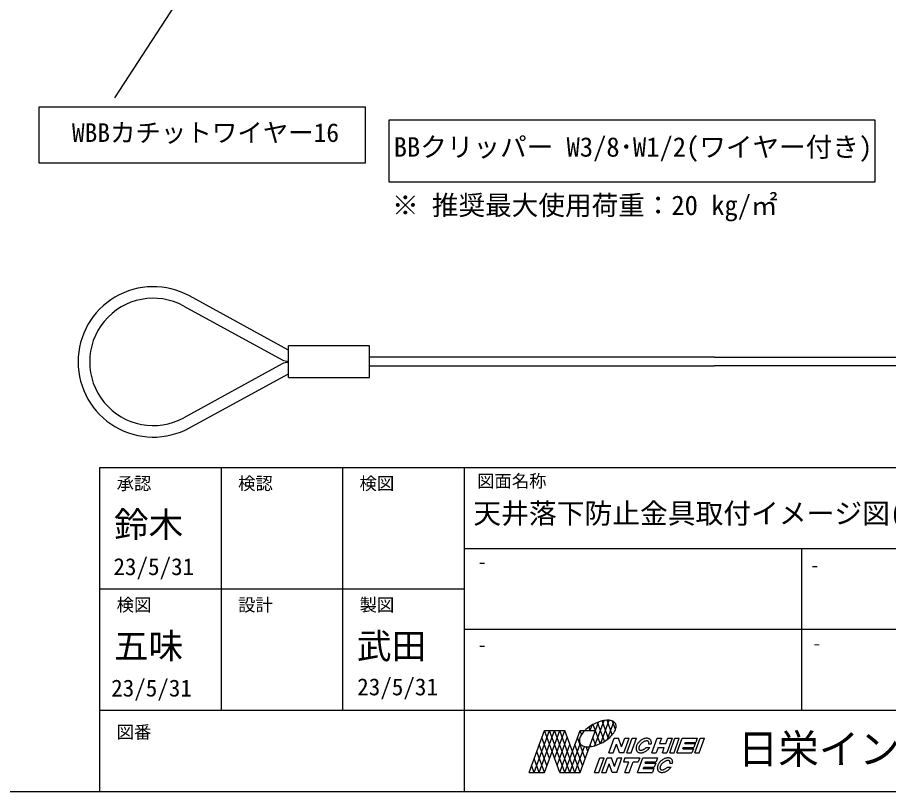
# Model space of a CAD drawing. Units: millimetres on the paper. Extents: x -141 to 141, y -98 to 97.
# Drawn here: x 23.9 to 99.2, y -97.8 to -30.9 of the extents above; entities that cross this region are included whole.
import ezdxf
from ezdxf.enums import TextEntityAlignment as Align

# ---------------------------------------------------------------- set-up
doc = ezdxf.new("R2010")
doc.units = ezdxf.units.MM
doc.layers.add('0-0_文字･図枠･寸法', color=7, linetype='Continuous')
doc.layers.add('0-1_0', color=7, linetype='Continuous')
doc.styles.add('ＭＳ ゴシック', font='')
doc.styles.get('ＭＳ ゴシック').set_extended_font_data('MS Gothic')

msp = doc.modelspace()

# ---------------------------------------------------------------- linework, layer by layer
at = {"layer": '0-0_文字･図枠･寸法'}
for p, q in [((43.627, -20.38), (32.311, -37.838)), ((41.517, -69.813), (41.517, -90.813)), ((52.017, -69.813), (52.017, -90.813)), ((62.517, -69.813), (62.517, -97.813)), ((141.017, -76.813), (62.517, -76.813)), ((91.717, -90.813), (91.717, -76.813)), ((62.517, -80.313), (31.017, -80.313)), ((141.017, -83.813), (62.517, -83.813)), ((141.017, -90.813), (31.017, -90.813)), ((72.55, -96.159), (74.137, -91.8)), ((73.836, -93.84), (74.625, -91.67)), ((74.058, -91.829), (73.92, -91.887)), ((74.197, -91.778), (74.058, -91.829)), ((74.658, -93.466), (74.062, -91.828)), ((74.334, -91.735), (74.197, -91.778)), ((74.47, -91.7), (74.334, -91.735)), ((74.35, -93.639), (75.074, -91.651)), ((75.008, -93.214), (74.458, -91.703)), ((74.603, -91.673), (74.47, -91.7)), ((74.731, -91.655), (74.603, -91.673)), ((74.855, -91.645), (74.731, -91.655)), ((74.973, -91.644), (74.855, -91.645)), ((75.333, -92.894), (74.878, -91.644)), ((74.922, -93.28), (75.466, -91.784)), ((75.084, -91.652), (74.973, -91.644)), ((75.187, -91.668), (75.084, -91.652)), ((75.282, -91.693), (75.187, -91.668)), ((75.367, -91.726), (75.282, -91.693)), ((75.611, -92.445), (75.346, -91.717)), ((75.443, -91.768), (75.367, -91.726)), ((75.508, -91.817), (75.443, -91.768)), ((75.563, -91.873), (75.508, -91.817)), ((68.137, -96.159), (69.461, -92.522)), ((68.579, -96.159), (69.902, -92.522)), ((69.02, -96.159), (70.344, -92.522)), ((70.785, -96.159), (69.461, -92.522)), ((69.461, -96.159), (70.785, -92.522)), ((69.461, -92.522), (71.226, -92.522)), ((71.226, -96.159), (69.902, -92.522)), ((70.344, -94.947), (71.226, -92.522)), ((71.668, -96.159), (70.344, -92.522)), ((72.109, -96.159), (70.785, -92.522)), ((71.226, -96.159), (72.55, -92.522)), ((72.55, -96.159), (71.226, -92.522)), ((72.677, -92.871), (72.55, -92.522)), ((72.55, -92.522), (73.874, -92.522)), ((72.939, -92.554), (72.847, -92.653)), ((73.041, -92.457), (72.939, -92.554)), ((72.991, -92.522), (72.986, -92.509)), ((72.991, -92.522), (73.001, -92.494)), ((73.15, -92.362), (73.041, -92.457)), ((73.266, -92.271), (73.15, -92.362)), ((73.388, -92.184), (73.266, -92.271)), ((73.433, -92.522), (73.326, -92.229)), ((73.516, -92.101), (73.388, -92.184)), ((73.433, -92.522), (73.605, -92.049)), ((73.647, -92.024), (73.516, -92.101)), ((73.782, -91.953), (73.647, -92.024)), ((74.29, -93.667), (73.685, -92.004)), ((73.92, -91.887), (73.782, -91.953)), ((75.523, -92.63), (75.575, -92.531)), ((75.606, -91.937), (75.563, -91.873)), ((75.575, -92.531), (75.615, -92.435)), ((75.638, -92.007), (75.606, -91.937)), ((75.615, -92.435), (75.643, -92.341)), ((75.657, -92.083), (75.638, -92.007)), ((75.643, -92.341), (75.66, -92.251)), ((75.665, -92.165), (75.657, -92.083)), ((75.66, -92.251), (75.665, -92.165)), ((69.902, -94.947), (69.241, -93.128)), ((70.564, -95.553), (71.447, -93.128)), ((72.991, -94.947), (72.329, -93.128)), ((72.491, -93.331), (72.486, -93.417)), ((72.507, -93.241), (72.491, -93.331)), ((72.536, -93.147), (72.507, -93.241)), ((72.576, -93.051), (72.536, -93.147)), ((72.628, -92.952), (72.576, -93.051)), ((72.69, -92.853), (72.628, -92.952)), ((72.764, -92.752), (72.69, -92.853)), ((72.847, -92.653), (72.764, -92.752)), ((73.905, -93.819), (73.653, -93.128)), ((74.763, -93.398), (74.885, -93.311)), ((74.885, -93.311), (75.001, -93.22)), ((75.001, -93.22), (75.11, -93.125)), ((75.04, -94.462), (75.497, -93.207)), ((75.11, -93.125), (75.211, -93.028)), ((75.211, -93.028), (75.304, -92.93)), ((75.304, -92.93), (75.387, -92.83)), ((75.387, -92.83), (75.46, -92.73)), ((75.46, -92.73), (75.523, -92.63)), ((75.497, -93.207), (75.873, -93.207)), ((76.142, -93.945), (75.873, -93.207)), ((76.142, -93.945), (76.411, -93.207)), ((76.33, -94.462), (76.787, -93.207)), ((76.411, -93.207), (76.787, -93.207)), ((76.581, -94.462), (77.038, -93.207)), ((76.958, -94.462), (77.415, -93.207)), ((77.038, -93.207), (77.415, -93.207)), ((77.862, -93.346), (77.812, -93.38)), ((77.914, -93.316), (77.862, -93.346)), ((77.966, -93.289), (77.914, -93.316)), ((78.019, -93.265), (77.966, -93.289)), ((78.072, -93.245), (78.019, -93.265)), ((78.125, -93.229), (78.072, -93.245)), ((78.178, -93.216), (78.125, -93.229)), ((78.229, -93.208), (78.178, -93.216)), ((78.28, -93.203), (78.229, -93.208)), ((78.329, -93.203), (78.28, -93.203)), ((78.376, -93.206), (78.329, -93.203)), ((78.421, -93.214), (78.376, -93.206)), ((78.464, -93.226), (78.421, -93.214)), ((78.504, -93.241), (78.464, -93.226)), ((78.542, -93.261), (78.504, -93.241)), ((78.576, -93.284), (78.542, -93.261)), ((78.607, -93.31), (78.576, -93.284)), ((78.634, -93.34), (78.607, -93.31)), ((78.657, -93.373), (78.634, -93.34)), ((78.751, -94.462), (79.208, -93.207)), ((79.208, -93.207), (79.585, -93.207)), ((79.585, -93.207), (79.42, -93.659)), ((79.957, -93.659), (80.122, -93.207)), ((80.499, -93.207), (80.042, -94.462)), ((80.122, -93.207), (80.499, -93.207)), ((80.293, -94.462), (80.75, -93.207)), ((80.669, -94.462), (81.126, -93.207)), ((80.75, -93.207), (81.126, -93.207)), ((80.921, -94.462), (81.378, -93.207)), ((81.378, -93.207), (82.668, -93.207)), ((82.462, -94.462), (82.919, -93.207)), ((82.668, -93.207), (82.54, -93.558)), ((82.839, -94.462), (83.296, -93.207)), ((82.919, -93.207), (83.296, -93.207)), ((69.682, -95.553), (69.02, -93.735)), ((70.785, -96.159), (71.668, -93.735)), ((71.668, -96.159), (72.569, -93.683)), ((72.771, -95.553), (72.109, -93.735)), ((72.109, -96.159), (72.929, -93.906)), ((72.486, -93.417), (72.494, -93.499)), ((72.494, -93.499), (72.513, -93.575)), ((72.513, -93.575), (72.545, -93.645)), ((72.545, -93.645), (72.588, -93.709)), ((72.588, -93.709), (72.642, -93.765)), ((72.642, -93.765), (72.708, -93.814)), ((72.708, -93.814), (72.783, -93.856)), ((72.783, -93.856), (72.869, -93.889)), ((72.869, -93.889), (72.964, -93.914)), ((72.964, -93.914), (73.067, -93.931)), ((73.212, -94.341), (73.062, -93.93)), ((73.067, -93.931), (73.178, -93.938)), ((73.178, -93.938), (73.296, -93.937)), ((73.296, -93.937), (73.419, -93.928)), ((73.419, -93.928), (73.548, -93.909)), ((73.499, -93.916), (73.433, -93.735)), ((73.548, -93.909), (73.681, -93.882)), ((73.681, -93.882), (73.816, -93.847)), ((73.816, -93.847), (73.954, -93.804)), ((73.954, -93.804), (74.093, -93.753)), ((74.093, -93.753), (74.231, -93.695)), ((74.231, -93.695), (74.368, -93.63)), ((74.368, -93.63), (74.503, -93.558)), ((74.503, -93.558), (74.635, -93.481)), ((74.635, -93.481), (74.763, -93.398)), ((75.416, -94.462), (75.685, -93.724)), ((75.954, -94.462), (75.685, -93.724)), ((77.39, -94.032), (77.388, -94.079)), ((77.388, -94.079), (77.39, -94.124)), ((77.396, -93.983), (77.39, -94.032)), ((77.407, -93.933), (77.396, -93.983)), ((77.422, -93.883), (77.407, -93.933)), ((77.44, -93.833), (77.422, -93.883)), ((77.463, -93.782), (77.44, -93.833)), ((77.49, -93.732), (77.463, -93.782)), ((77.52, -93.683), (77.49, -93.732)), ((77.553, -93.634), (77.52, -93.683)), ((77.59, -93.587), (77.553, -93.634)), ((77.629, -93.541), (77.59, -93.587)), ((77.618, -94.05), (77.617, -94.065)), ((77.672, -93.498), (77.629, -93.541)), ((77.716, -93.456), (77.672, -93.498)), ((77.763, -93.417), (77.716, -93.456)), ((77.812, -93.38), (77.763, -93.417)), ((78.233, -94.04), (78.272, -94.003)), ((78.272, -94.003), (78.282, -93.993)), ((78.282, -93.993), (78.576, -93.993)), ((78.465, -94.134), (78.505, -94.088)), ((78.474, -93.673), (78.48, -93.646)), ((78.474, -93.673), (78.707, -93.673)), ((78.505, -94.088), (78.542, -94.041)), ((78.542, -94.041), (78.576, -93.993)), ((78.677, -93.409), (78.657, -93.373)), ((78.692, -93.448), (78.677, -93.409)), ((78.704, -93.489), (78.692, -93.448)), ((78.711, -93.532), (78.704, -93.489)), ((78.707, -93.673), (78.713, -93.625)), ((78.714, -93.578), (78.711, -93.532)), ((78.713, -93.625), (78.714, -93.578)), ((79.292, -94.01), (79.128, -94.462)), ((79.292, -94.01), (79.829, -94.01)), ((79.42, -93.659), (79.957, -93.659)), ((79.665, -94.462), (79.829, -94.01)), ((81.425, -94.111), (81.462, -94.01)), ((81.462, -94.01), (82.376, -94.01)), ((81.59, -93.659), (81.626, -93.558)), ((81.59, -93.659), (82.504, -93.659)), ((81.626, -93.558), (82.54, -93.558)), ((82.504, -93.659), (82.376, -94.01)), ((69.461, -96.159), (68.799, -94.341)), ((75.04, -94.462), (75.416, -94.462)), ((76.33, -94.462), (75.954, -94.462)), ((76.581, -94.462), (76.958, -94.462)), ((77.39, -94.124), (77.397, -94.168)), ((77.397, -94.168), (77.407, -94.21)), ((77.407, -94.21), (77.422, -94.249)), ((77.422, -94.249), (77.441, -94.286)), ((77.441, -94.286), (77.463, -94.319)), ((77.463, -94.319), (77.49, -94.35)), ((77.49, -94.35), (77.52, -94.377)), ((77.52, -94.377), (77.553, -94.401)), ((77.553, -94.401), (77.59, -94.421)), ((77.59, -94.421), (77.629, -94.437)), ((77.629, -94.437), (77.672, -94.45)), ((77.672, -94.45), (77.717, -94.458)), ((77.717, -94.458), (77.763, -94.463)), ((77.763, -94.463), (77.812, -94.463)), ((77.812, -94.463), (77.862, -94.459)), ((77.862, -94.459), (77.914, -94.452)), ((77.914, -94.452), (77.966, -94.44)), ((77.966, -94.44), (78.019, -94.425)), ((78.019, -94.425), (78.072, -94.405)), ((78.072, -94.405), (78.125, -94.382)), ((78.125, -94.382), (78.178, -94.356)), ((78.178, -94.356), (78.23, -94.326)), ((78.23, -94.326), (78.28, -94.293)), ((78.28, -94.293), (78.329, -94.257)), ((78.329, -94.257), (78.376, -94.218)), ((78.376, -94.218), (78.422, -94.177)), ((78.422, -94.177), (78.465, -94.134)), ((78.751, -94.462), (79.128, -94.462)), ((79.665, -94.462), (80.042, -94.462)), ((80.293, -94.462), (80.669, -94.462)), ((80.921, -94.462), (82.211, -94.462)), ((82.462, -94.462), (82.839, -94.462)), ((68.579, -96.159), (68.358, -95.553)), ((69.02, -96.159), (68.579, -94.947)), ((73.794, -96.159), (74.251, -94.904)), ((74.251, -94.904), (74.628, -94.904)), ((74.422, -96.159), (74.879, -94.904)), ((74.799, -96.159), (75.067, -95.421)), ((74.879, -94.904), (75.256, -94.904)), ((75.336, -96.159), (75.067, -95.421)), ((75.524, -95.642), (75.256, -94.904)), ((75.524, -95.642), (75.793, -94.904)), ((75.713, -96.159), (76.17, -94.904)), ((75.793, -94.904), (76.17, -94.904)), ((76.421, -94.904), (76.293, -95.255)), ((76.293, -95.255), (76.75, -95.255)), ((76.421, -96.159), (76.75, -95.255)), ((77.506, -96.159), (77.963, -94.904)), ((77.963, -94.904), (79.253, -94.904)), ((78.175, -95.356), (78.211, -95.255)), ((78.175, -95.356), (79.089, -95.356)), ((78.211, -95.255), (79.125, -95.255)), ((79.089, -95.356), (78.961, -95.707)), ((79.253, -94.904), (79.125, -95.255)), ((79.26, -95.58), (79.245, -95.63)), ((79.279, -95.53), (79.26, -95.58)), ((79.301, -95.479), (79.279, -95.53)), ((79.328, -95.429), (79.301, -95.479)), ((79.358, -95.38), (79.328, -95.429)), ((79.391, -95.331), (79.358, -95.38)), ((79.428, -95.284), (79.391, -95.331)), ((79.467, -95.238), (79.428, -95.284)), ((79.51, -95.194), (79.467, -95.238)), ((79.554, -95.153), (79.51, -95.194)), ((79.601, -95.113), (79.554, -95.153)), ((79.65, -95.077), (79.601, -95.113)), ((79.7, -95.043), (79.65, -95.077)), ((79.752, -95.013), (79.7, -95.043)), ((79.804, -94.986), (79.752, -95.013)), ((79.857, -94.962), (79.804, -94.986)), ((79.91, -94.942), (79.857, -94.962)), ((79.963, -94.925), (79.91, -94.942)), ((80.016, -94.913), (79.963, -94.925)), ((80.067, -94.905), (80.016, -94.913)), ((80.118, -94.9), (80.067, -94.905)), ((80.167, -94.9), (80.118, -94.9)), ((80.214, -94.903), (80.167, -94.9)), ((80.26, -94.911), (80.214, -94.903)), ((80.302, -94.923), (80.26, -94.911)), ((80.343, -94.938), (80.302, -94.923)), ((80.312, -95.37), (80.318, -95.343)), ((80.312, -95.37), (80.546, -95.37)), ((80.38, -94.957), (80.343, -94.938)), ((80.414, -94.98), (80.38, -94.957)), ((80.445, -95.007), (80.414, -94.98)), ((80.472, -95.037), (80.445, -95.007)), ((80.495, -95.07), (80.472, -95.037)), ((80.515, -95.106), (80.495, -95.07)), ((80.531, -95.145), (80.515, -95.106)), ((80.542, -95.186), (80.531, -95.145)), ((80.549, -95.229), (80.542, -95.186)), ((80.546, -95.37), (80.551, -95.321)), ((80.552, -95.274), (80.549, -95.229)), ((80.551, -95.321), (80.552, -95.274)), ((68.137, -96.159), (69.461, -96.159)), ((70.785, -96.159), (72.55, -96.159)), ((74.422, -96.159), (74.799, -96.159)), ((75.713, -96.159), (75.336, -96.159)), ((76.421, -96.159), (76.797, -96.159)), ((77.506, -96.159), (78.796, -96.159)), ((79.228, -95.728), (79.226, -95.776)), ((79.226, -95.776), (79.228, -95.821)), ((79.235, -95.68), (79.228, -95.728)), ((79.228, -95.821), (79.235, -95.865)), ((79.245, -95.63), (79.235, -95.68)), ((79.235, -95.865), (79.245, -95.907)), ((79.245, -95.907), (79.26, -95.946)), ((79.26, -95.946), (79.279, -95.983)), ((79.279, -95.983), (79.301, -96.016)), ((79.301, -96.016), (79.328, -96.047)), ((79.328, -96.047), (79.358, -96.074)), ((79.358, -96.074), (79.391, -96.098)), ((79.391, -96.098), (79.428, -96.118)), ((79.428, -96.118), (79.468, -96.134)), ((79.468, -96.134), (79.51, -96.147)), ((79.51, -96.147), (79.555, -96.155)), ((79.555, -96.155), (79.602, -96.159)), ((79.602, -96.159), (79.65, -96.16)), ((79.65, -96.16), (79.701, -96.156)), ((79.701, -96.156), (79.752, -96.149)), ((79.752, -96.149), (79.805, -96.137)), ((79.805, -96.137), (79.857, -96.121)), ((79.857, -96.121), (79.911, -96.102)), ((79.911, -96.102), (79.964, -96.079)), ((79.964, -96.079), (80.016, -96.053)), ((80.016, -96.053), (80.068, -96.023)), ((80.068, -96.023), (80.118, -95.99)), ((80.11, -95.7), (80.12, -95.69)), ((80.118, -95.99), (80.167, -95.954)), ((80.12, -95.69), (80.414, -95.69)), ((80.167, -95.954), (80.215, -95.915)), ((80.215, -95.915), (80.26, -95.874)), ((80.26, -95.874), (80.303, -95.83)), ((80.303, -95.83), (80.343, -95.785)), ((80.343, -95.785), (80.38, -95.738)), ((80.38, -95.738), (80.414, -95.69)), ((-140.983, -97.813), (141.017, -97.813))]:
    msp.add_line(p, q, dxfattribs=at)
for points in [[(25.778, -38.635), (25.778, -43.461), (53.993, -43.461), (53.993, -38.635)], [(56.024, -39.778), (56.024, -45.097), (98.043, -45.097), (98.043, -39.778)]]:
    msp.add_lwpolyline(points, close=True, dxfattribs=at)
for points in [[(141.017, -69.813), (31.017, -69.813), (31.017, -97.813)], [(77.617, -94.065), (77.617, -94.079), (77.617, -94.093), (77.618, -94.105), (77.62, -94.117), (77.622, -94.128), (77.624, -94.137), (77.627, -94.146), (77.63, -94.154), (77.633, -94.162), (77.637, -94.169), (77.641, -94.175), (77.645, -94.18), (77.649, -94.186), (77.654, -94.191), (77.659, -94.196), (77.665, -94.2), (77.671, -94.205), (77.678, -94.209), (77.686, -94.213), (77.694, -94.217), (77.704, -94.221), (77.714, -94.224), (77.725, -94.227), (77.738, -94.23), (77.751, -94.232), (77.765, -94.234), (77.78, -94.234), (77.796, -94.235), (77.813, -94.234), (77.831, -94.233), (77.85, -94.231), (77.869, -94.227), (77.887, -94.224), (77.93, -94.213), (77.973, -94.198), (78.017, -94.18), (78.061, -94.159), (78.105, -94.134), (78.149, -94.105)], [(78.453, -93.48), (78.448, -93.475), (78.443, -93.47), (78.437, -93.465), (78.431, -93.461), (78.424, -93.457), (78.416, -93.453), (78.408, -93.449), (78.399, -93.445), (78.388, -93.442), (78.377, -93.438), (78.365, -93.436), (78.351, -93.434), (78.337, -93.432), (78.322, -93.431), (78.306, -93.431), (78.289, -93.432), (78.271, -93.433), (78.255, -93.435), (78.213, -93.442), (78.172, -93.453), (78.129, -93.467), (78.085, -93.485), (78.041, -93.507), (77.997, -93.532), (77.953, -93.561), (77.91, -93.592), (77.869, -93.626), (77.83, -93.662), (77.794, -93.701), (77.76, -93.74), (77.729, -93.781), (77.702, -93.822), (77.678, -93.864), (77.659, -93.904), (77.643, -93.944), (77.631, -93.981), (77.622, -94.019), (77.62, -94.034), (77.618, -94.05)], [(78.149, -94.105), (78.192, -94.074), (78.233, -94.04)], [(78.48, -93.646), (78.482, -93.632), (78.484, -93.616), (78.485, -93.601), (78.485, -93.586), (78.485, -93.573), (78.484, -93.56), (78.483, -93.549), (78.48, -93.538), (78.478, -93.528), (78.475, -93.519), (78.472, -93.511), (78.469, -93.504), (78.465, -93.497), (78.461, -93.491), (78.457, -93.485), (78.453, -93.48)], [(81.425, -94.111), (82.339, -94.111), (82.211, -94.462)], [(73.794, -96.159), (74.171, -96.159), (74.628, -94.904)], [(76.421, -94.904), (77.711, -94.904), (77.583, -95.255)], [(76.797, -96.159), (77.126, -95.255), (77.583, -95.255)], [(80.291, -95.177), (80.286, -95.172), (80.281, -95.167), (80.275, -95.162), (80.269, -95.158), (80.262, -95.154), (80.255, -95.149), (80.246, -95.145), (80.237, -95.142), (80.226, -95.138), (80.215, -95.135), (80.203, -95.133), (80.189, -95.131), (80.175, -95.129), (80.16, -95.128), (80.144, -95.128), (80.127, -95.129), (80.109, -95.13), (80.093, -95.132), (80.052, -95.139), (80.01, -95.15), (79.968, -95.164), (79.924, -95.182), (79.879, -95.204), (79.835, -95.229), (79.791, -95.257), (79.748, -95.289), (79.707, -95.323), (79.668, -95.359), (79.632, -95.397), (79.598, -95.437), (79.567, -95.478), (79.54, -95.519), (79.517, -95.56), (79.497, -95.601), (79.481, -95.641), (79.469, -95.678), (79.46, -95.716), (79.458, -95.731), (79.456, -95.747)], [(80.318, -95.343), (80.32, -95.329), (80.322, -95.313), (80.323, -95.298), (80.324, -95.283), (80.323, -95.27), (80.322, -95.257), (80.321, -95.246), (80.319, -95.235), (80.316, -95.225), (80.313, -95.216), (80.31, -95.208), (80.307, -95.201), (80.303, -95.194), (80.299, -95.188), (80.295, -95.182), (80.291, -95.177)], [(78.01, -95.808), (78.047, -95.707), (78.961, -95.707)], [(78.01, -95.808), (78.924, -95.808), (78.796, -96.159)], [(79.456, -95.747), (79.455, -95.762), (79.455, -95.776), (79.455, -95.79), (79.456, -95.802), (79.458, -95.814), (79.46, -95.824), (79.462, -95.834), (79.465, -95.843), (79.468, -95.851), (79.472, -95.859), (79.475, -95.865), (79.479, -95.872), (79.483, -95.877), (79.488, -95.883), (79.492, -95.888), (79.497, -95.893), (79.503, -95.897), (79.509, -95.902), (79.516, -95.906), (79.524, -95.91), (79.532, -95.914), (79.542, -95.918), (79.552, -95.921), (79.563, -95.924), (79.576, -95.927), (79.589, -95.929), (79.603, -95.93), (79.618, -95.931), (79.635, -95.931), (79.652, -95.931), (79.669, -95.93), (79.688, -95.927), (79.707, -95.924), (79.725, -95.921), (79.768, -95.91), (79.811, -95.895), (79.855, -95.877), (79.899, -95.856), (79.944, -95.831)], [(79.944, -95.831), (79.987, -95.802), (80.03, -95.771), (80.071, -95.737), (80.11, -95.7)]]:
    msp.add_lwpolyline(points, dxfattribs=at)
at = {"layer": '0-1_0'}
for p, q in [((47.292, -59.616), (38.786, -54.961)), ((38.306, -55.838), (46.812, -60.493)), ((54.334, -59.269), (47.334, -59.269)), ((47.334, -62.019), (47.334, -59.269)), ((54.334, -62.019), (54.334, -59.269)), ((47.334, -59.616), (47.292, -59.616)), ((46.812, -60.838), (38.306, -65.493)), ((47.292, -60.616), (47.334, -60.616)), ((47.334, -60.716), (47.292, -60.716)), ((84.161, -60.269), (54.334, -60.269)), ((84.161, -60.269), (113.987, -60.269)), ((38.786, -66.371), (47.292, -61.716)), ((47.292, -61.716), (47.334, -61.716)), ((54.334, -61.019), (84.161, -61.019)), ((113.987, -61.019), (84.161, -61.019)), ((47.334, -62.019), (54.334, -62.019))]:
    msp.add_line(p, q, dxfattribs=at)
for centre, radius, start, end in [((35.664, -60.666), 6.503, 61.30861, 180), ((35.664, -60.666), 5.503, 61.30861, 298.69139), ((35.664, -60.666), 6.503, 180, 298.69139), ((47.292, -59.616), 1, 241.30862, 270), ((47.292, -61.716), 1, 90, 118.69138)]:
    msp.add_arc(centre, radius, start, end, dxfattribs=at)

# ---------------------------------------------------------------- texts
at = {"layer": '0-0_文字･図枠･寸法', "style": 'ＭＳ ゴシック'}
for s, height, p in [('WBBカチットワイヤー16', 1.613, (28.629, -42.135)), ('BBクリッパー W3/8･W1/2(ワイヤー付き)', 1.686, (56.441, -43.432)), ('※ 推奨最大使用荷重：20 kg/㎡', 1.686, (56.297, -48.475)), ('承認', 1.1, (32.491, -72.052)), ('検認', 1.1, (42.991, -72.052)), ('検図', 1.1, (53.491, -72.052)), ('図面名称', 1.1, (63.644, -71.844)), ('天井落下防止金具取付イメージ図(WBBｶﾁｯﾄﾜｲﾔｰ16・BBｸﾘｯﾊﾟｰW3/8･W1/2)', 1.76, (63.323, -75.169)), ('鈴木', 2.199, (32.257, -76.488)), ('23/5/31', 1.466, (32.212, -79.539)), ('-', 1.1, (63.718, -78.836)), ('-', 1.1, (92.47, -79.123)), ('検図', 1.1, (32.491, -82.552)), ('設計', 1.1, (42.991, -82.552)), ('製図', 1.1, (53.491, -82.552)), ('五味', 2.199, (32.257, -86.988)), ('武田', 2.199, (53.257, -86.988)), ('-', 1.1, (92.641, -85.877)), ('-', 1.1, (63.716, -86.003)), ('23/5/31', 1.466, (32.018, -90.035)), ('23/5/31', 1.466, (53.284, -89.933)), ('図番', 1.1, (32.491, -93.55)), ('日栄インテック株式会社', 2.566, (86.181, -96.177))]:
    msp.add_text(s, height=height, dxfattribs=at).set_placement(p, align=Align.BOTTOM_LEFT)

doc.saveas('drawing.dxf')
